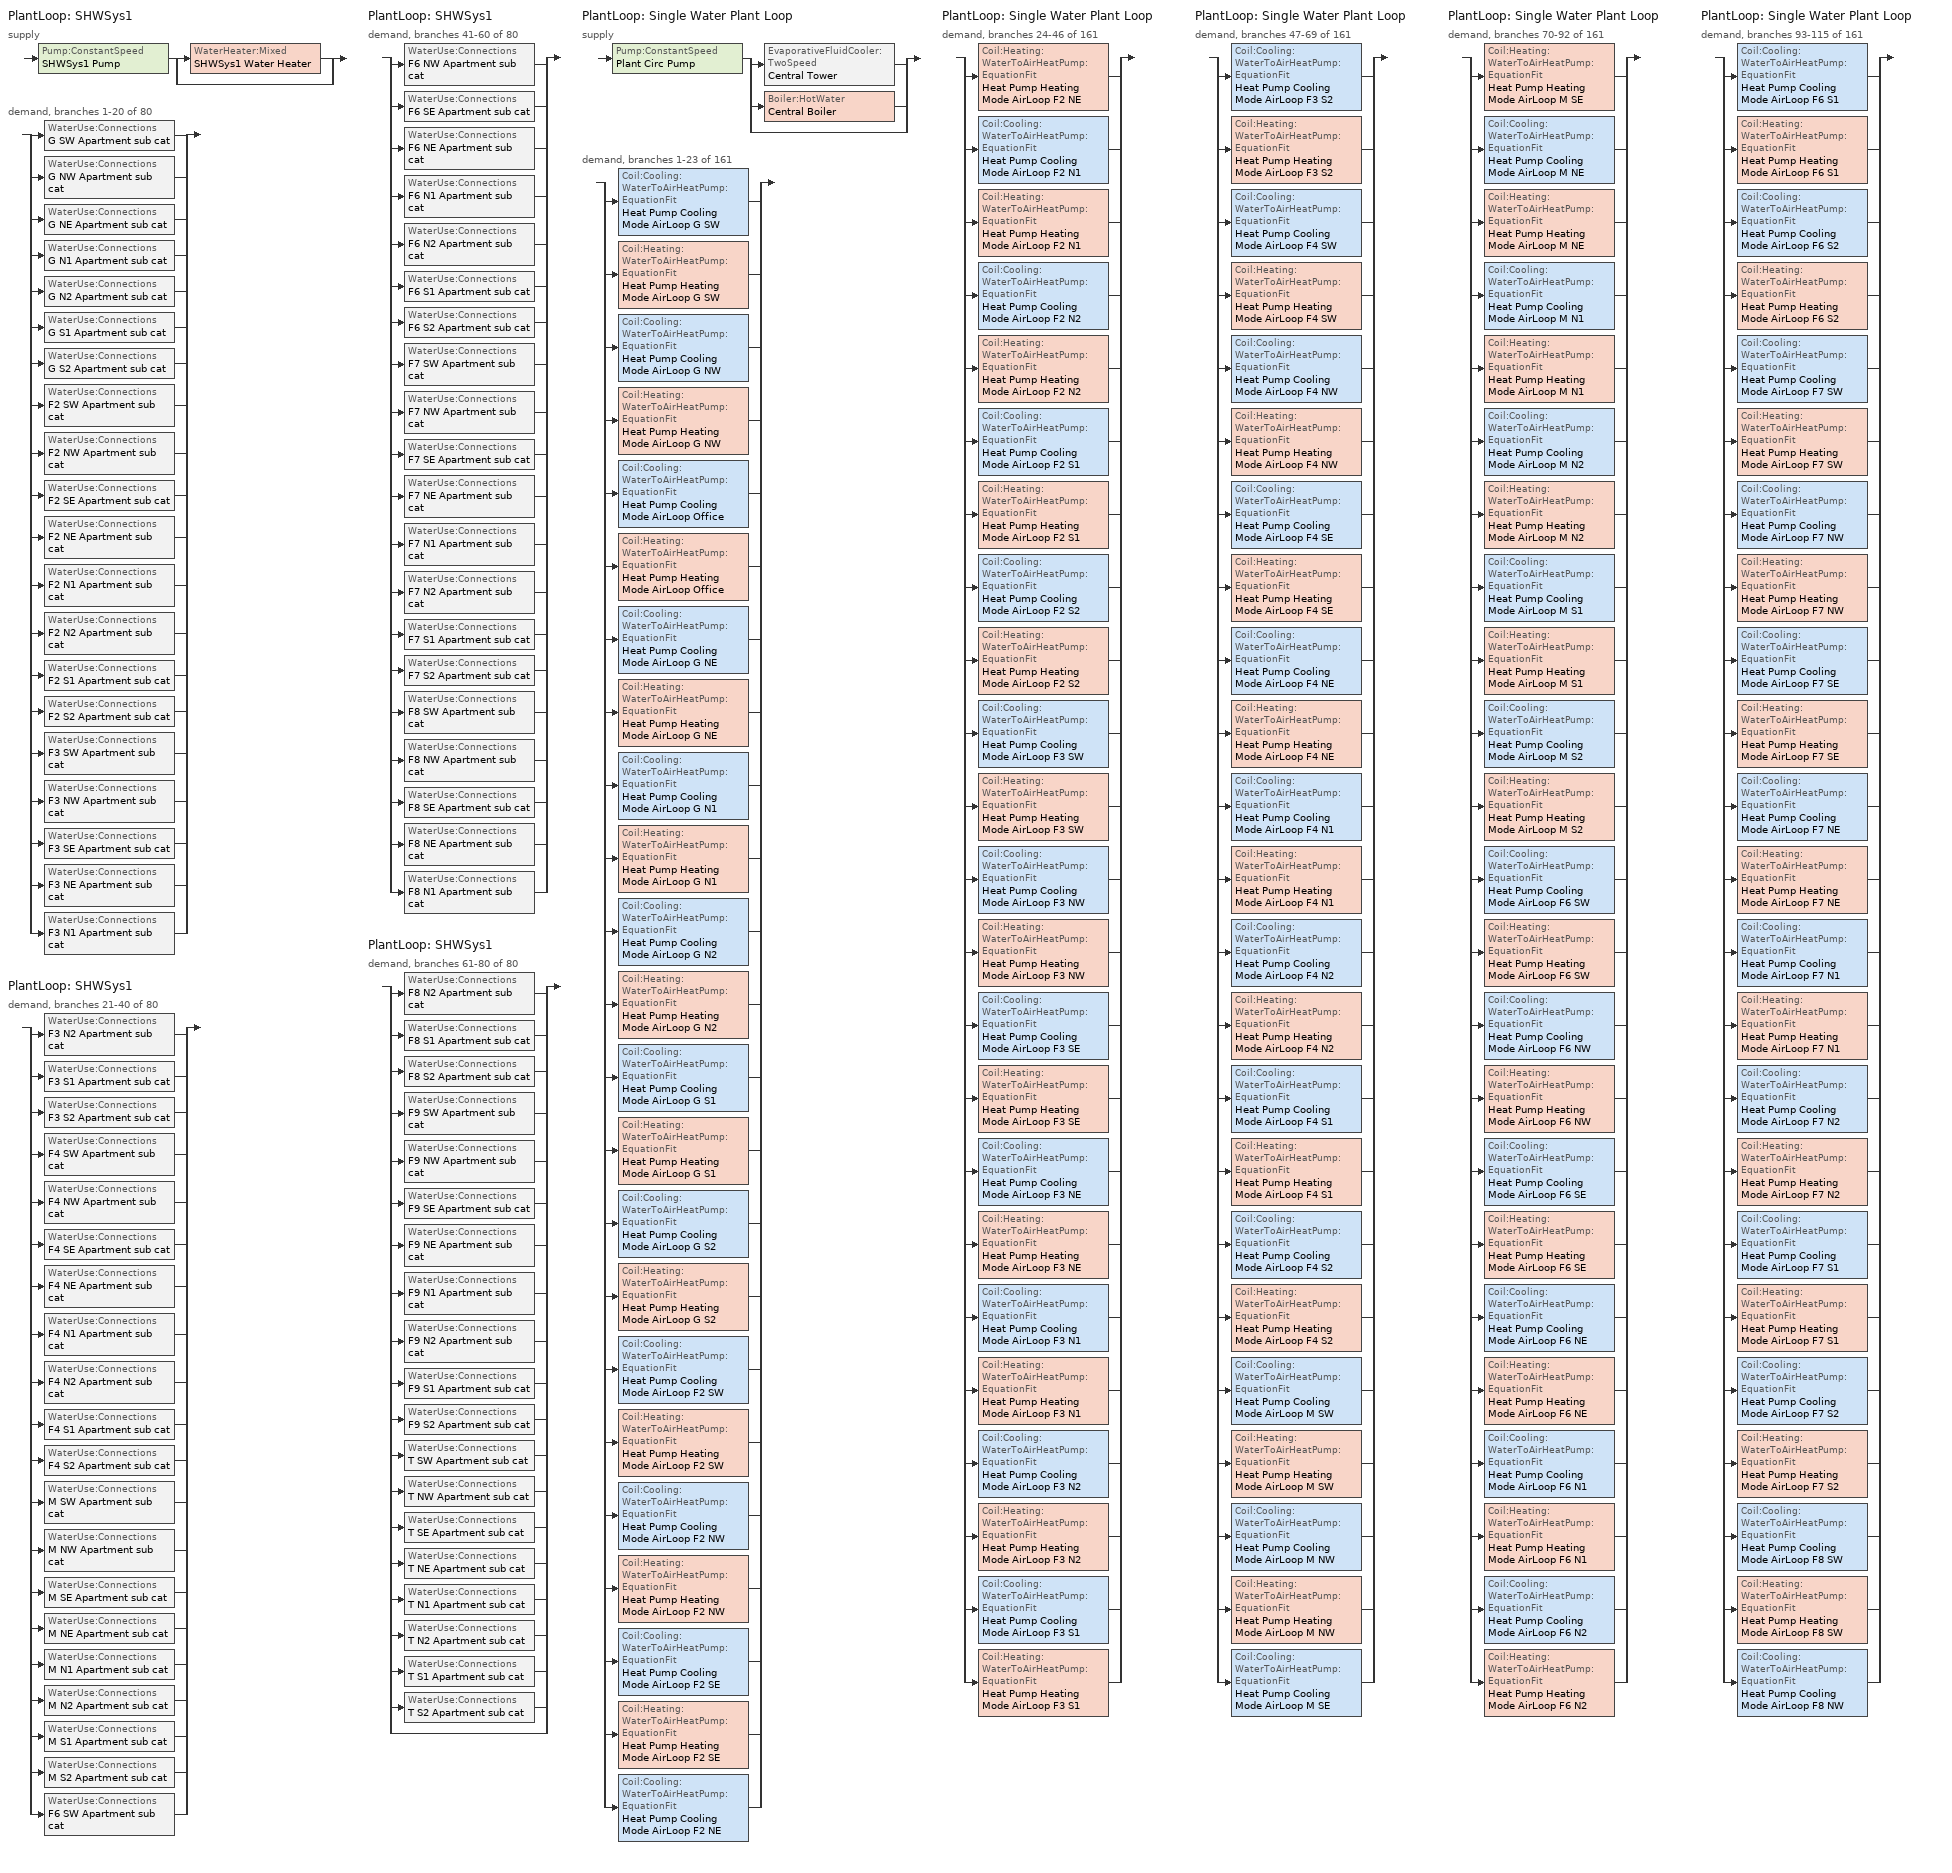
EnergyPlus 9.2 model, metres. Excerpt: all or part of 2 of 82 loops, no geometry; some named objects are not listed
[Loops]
PlantLoop 'SHWSys1'
 supply: Pump:ConstantSpeed 'SHWSys1 Pump' > split
  | WaterHeater:Mixed 'SHWSys1 Water Heater'
  | bypass
 demand, branches 1-20 of 80: split
  | WaterUse:Connections 'G SW Apartment sub cat'
  | WaterUse:Connections 'G NW Apartment sub cat'
  | WaterUse:Connections 'G NE Apartment sub cat'
  | WaterUse:Connections 'G N1 Apartment sub cat'
  | WaterUse:Connections 'G N2 Apartment sub cat'
  | WaterUse:Connections 'G S1 Apartment sub cat'
  | WaterUse:Connections 'G S2 Apartment sub cat'
  | WaterUse:Connections 'F2 SW Apartment sub cat'
  | WaterUse:Connections 'F2 NW Apartment sub cat'
  | WaterUse:Connections 'F2 SE Apartment sub cat'
  | WaterUse:Connections 'F2 NE Apartment sub cat'
  | WaterUse:Connections 'F2 N1 Apartment sub cat'
  | WaterUse:Connections 'F2 N2 Apartment sub cat'
  | WaterUse:Connections 'F2 S1 Apartment sub cat'
  | WaterUse:Connections 'F2 S2 Apartment sub cat'
  | WaterUse:Connections 'F3 SW Apartment sub cat'
  | WaterUse:Connections 'F3 NW Apartment sub cat'
  | WaterUse:Connections 'F3 SE Apartment sub cat'
  | WaterUse:Connections 'F3 NE Apartment sub cat'
  | WaterUse:Connections 'F3 N1 Apartment sub cat'
PlantLoop 'SHWSys1'
 demand, branches 21-40 of 80: split
  | WaterUse:Connections 'F3 N2 Apartment sub cat'
  | WaterUse:Connections 'F3 S1 Apartment sub cat'
  | WaterUse:Connections 'F3 S2 Apartment sub cat'
  | WaterUse:Connections 'F4 SW Apartment sub cat'
  | WaterUse:Connections 'F4 NW Apartment sub cat'
  | WaterUse:Connections 'F4 SE Apartment sub cat'
  | WaterUse:Connections 'F4 NE Apartment sub cat'
  | WaterUse:Connections 'F4 N1 Apartment sub cat'
  | WaterUse:Connections 'F4 N2 Apartment sub cat'
  | WaterUse:Connections 'F4 S1 Apartment sub cat'
  | WaterUse:Connections 'F4 S2 Apartment sub cat'
  | WaterUse:Connections 'M SW Apartment sub cat'
  | WaterUse:Connections 'M NW Apartment sub cat'
  | WaterUse:Connections 'M SE Apartment sub cat'
  | WaterUse:Connections 'M NE Apartment sub cat'
  | WaterUse:Connections 'M N1 Apartment sub cat'
  | WaterUse:Connections 'M N2 Apartment sub cat'
  | WaterUse:Connections 'M S1 Apartment sub cat'
  | WaterUse:Connections 'M S2 Apartment sub cat'
  | WaterUse:Connections 'F6 SW Apartment sub cat'
PlantLoop 'SHWSys1'
 demand, branches 41-60 of 80: split
  | WaterUse:Connections 'F6 NW Apartment sub cat'
  | WaterUse:Connections 'F6 SE Apartment sub cat'
  | WaterUse:Connections 'F6 NE Apartment sub cat'
  | WaterUse:Connections 'F6 N1 Apartment sub cat'
  | WaterUse:Connections 'F6 N2 Apartment sub cat'
  | WaterUse:Connections 'F6 S1 Apartment sub cat'
  | WaterUse:Connections 'F6 S2 Apartment sub cat'
  | WaterUse:Connections 'F7 SW Apartment sub cat'
  | WaterUse:Connections 'F7 NW Apartment sub cat'
  | WaterUse:Connections 'F7 SE Apartment sub cat'
  | WaterUse:Connections 'F7 NE Apartment sub cat'
  | WaterUse:Connections 'F7 N1 Apartment sub cat'
  | WaterUse:Connections 'F7 N2 Apartment sub cat'
  | WaterUse:Connections 'F7 S1 Apartment sub cat'
  | WaterUse:Connections 'F7 S2 Apartment sub cat'
  | WaterUse:Connections 'F8 SW Apartment sub cat'
  | WaterUse:Connections 'F8 NW Apartment sub cat'
  | WaterUse:Connections 'F8 SE Apartment sub cat'
  | WaterUse:Connections 'F8 NE Apartment sub cat'
  | WaterUse:Connections 'F8 N1 Apartment sub cat'
PlantLoop 'SHWSys1'
 demand, branches 61-80 of 80: split
  | WaterUse:Connections 'F8 N2 Apartment sub cat'
  | WaterUse:Connections 'F8 S1 Apartment sub cat'
  | WaterUse:Connections 'F8 S2 Apartment sub cat'
  | WaterUse:Connections 'F9 SW Apartment sub cat'
  | WaterUse:Connections 'F9 NW Apartment sub cat'
  | WaterUse:Connections 'F9 SE Apartment sub cat'
  | WaterUse:Connections 'F9 NE Apartment sub cat'
  | WaterUse:Connections 'F9 N1 Apartment sub cat'
  | WaterUse:Connections 'F9 N2 Apartment sub cat'
  | WaterUse:Connections 'F9 S1 Apartment sub cat'
  | WaterUse:Connections 'F9 S2 Apartment sub cat'
  | WaterUse:Connections 'T SW Apartment sub cat'
  | WaterUse:Connections 'T NW Apartment sub cat'
  | WaterUse:Connections 'T SE Apartment sub cat'
  | WaterUse:Connections 'T NE Apartment sub cat'
  | WaterUse:Connections 'T N1 Apartment sub cat'
  | WaterUse:Connections 'T N2 Apartment sub cat'
  | WaterUse:Connections 'T S1 Apartment sub cat'
  | WaterUse:Connections 'T S2 Apartment sub cat'
  | bypass
PlantLoop 'Single Water Plant Loop'
 supply: Pump:ConstantSpeed 'Plant Circ Pump' > split
  | EvaporativeFluidCooler:TwoSpeed 'Central Tower'
  | Boiler:HotWater 'Central Boiler'
  | bypass
 demand, branches 1-23 of 161: split
  | Coil:Cooling:WaterToAirHeatPump:EquationFit 'Heat Pump Cooling Mode AirLoop G SW'
  | Coil:Heating:WaterToAirHeatPump:EquationFit 'Heat Pump Heating Mode AirLoop G SW'
  | Coil:Cooling:WaterToAirHeatPump:EquationFit 'Heat Pump Cooling Mode AirLoop G NW'
  | Coil:Heating:WaterToAirHeatPump:EquationFit 'Heat Pump Heating Mode AirLoop G NW'
  | Coil:Cooling:WaterToAirHeatPump:EquationFit 'Heat Pump Cooling Mode AirLoop Office'
  | Coil:Heating:WaterToAirHeatPump:EquationFit 'Heat Pump Heating Mode AirLoop Office'
  | Coil:Cooling:WaterToAirHeatPump:EquationFit 'Heat Pump Cooling Mode AirLoop G NE'
  | Coil:Heating:WaterToAirHeatPump:EquationFit 'Heat Pump Heating Mode AirLoop G NE'
  | Coil:Cooling:WaterToAirHeatPump:EquationFit 'Heat Pump Cooling Mode AirLoop G N1'
  | Coil:Heating:WaterToAirHeatPump:EquationFit 'Heat Pump Heating Mode AirLoop G N1'
  | Coil:Cooling:WaterToAirHeatPump:EquationFit 'Heat Pump Cooling Mode AirLoop G N2'
  | Coil:Heating:WaterToAirHeatPump:EquationFit 'Heat Pump Heating Mode AirLoop G N2'
  | Coil:Cooling:WaterToAirHeatPump:EquationFit 'Heat Pump Cooling Mode AirLoop G S1'
  | Coil:Heating:WaterToAirHeatPump:EquationFit 'Heat Pump Heating Mode AirLoop G S1'
  | Coil:Cooling:WaterToAirHeatPump:EquationFit 'Heat Pump Cooling Mode AirLoop G S2'
  | Coil:Heating:WaterToAirHeatPump:EquationFit 'Heat Pump Heating Mode AirLoop G S2'
  | Coil:Cooling:WaterToAirHeatPump:EquationFit 'Heat Pump Cooling Mode AirLoop F2 SW'
  | Coil:Heating:WaterToAirHeatPump:EquationFit 'Heat Pump Heating Mode AirLoop F2 SW'
  | Coil:Cooling:WaterToAirHeatPump:EquationFit 'Heat Pump Cooling Mode AirLoop F2 NW'
  | Coil:Heating:WaterToAirHeatPump:EquationFit 'Heat Pump Heating Mode AirLoop F2 NW'
  | Coil:Cooling:WaterToAirHeatPump:EquationFit 'Heat Pump Cooling Mode AirLoop F2 SE'
  | Coil:Heating:WaterToAirHeatPump:EquationFit 'Heat Pump Heating Mode AirLoop F2 SE'
  | Coil:Cooling:WaterToAirHeatPump:EquationFit 'Heat Pump Cooling Mode AirLoop F2 NE'
PlantLoop 'Single Water Plant Loop'
 demand, branches 24-46 of 161: split
  | Coil:Heating:WaterToAirHeatPump:EquationFit 'Heat Pump Heating Mode AirLoop F2 NE'
  | Coil:Cooling:WaterToAirHeatPump:EquationFit 'Heat Pump Cooling Mode AirLoop F2 N1'
  | Coil:Heating:WaterToAirHeatPump:EquationFit 'Heat Pump Heating Mode AirLoop F2 N1'
  | Coil:Cooling:WaterToAirHeatPump:EquationFit 'Heat Pump Cooling Mode AirLoop F2 N2'
  | Coil:Heating:WaterToAirHeatPump:EquationFit 'Heat Pump Heating Mode AirLoop F2 N2'
  | Coil:Cooling:WaterToAirHeatPump:EquationFit 'Heat Pump Cooling Mode AirLoop F2 S1'
  | Coil:Heating:WaterToAirHeatPump:EquationFit 'Heat Pump Heating Mode AirLoop F2 S1'
  | Coil:Cooling:WaterToAirHeatPump:EquationFit 'Heat Pump Cooling Mode AirLoop F2 S2'
  | Coil:Heating:WaterToAirHeatPump:EquationFit 'Heat Pump Heating Mode AirLoop F2 S2'
  | Coil:Cooling:WaterToAirHeatPump:EquationFit 'Heat Pump Cooling Mode AirLoop F3 SW'
  | Coil:Heating:WaterToAirHeatPump:EquationFit 'Heat Pump Heating Mode AirLoop F3 SW'
  | Coil:Cooling:WaterToAirHeatPump:EquationFit 'Heat Pump Cooling Mode AirLoop F3 NW'
  | Coil:Heating:WaterToAirHeatPump:EquationFit 'Heat Pump Heating Mode AirLoop F3 NW'
  | Coil:Cooling:WaterToAirHeatPump:EquationFit 'Heat Pump Cooling Mode AirLoop F3 SE'
  | Coil:Heating:WaterToAirHeatPump:EquationFit 'Heat Pump Heating Mode AirLoop F3 SE'
  | Coil:Cooling:WaterToAirHeatPump:EquationFit 'Heat Pump Cooling Mode AirLoop F3 NE'
  | Coil:Heating:WaterToAirHeatPump:EquationFit 'Heat Pump Heating Mode AirLoop F3 NE'
  | Coil:Cooling:WaterToAirHeatPump:EquationFit 'Heat Pump Cooling Mode AirLoop F3 N1'
  | Coil:Heating:WaterToAirHeatPump:EquationFit 'Heat Pump Heating Mode AirLoop F3 N1'
  | Coil:Cooling:WaterToAirHeatPump:EquationFit 'Heat Pump Cooling Mode AirLoop F3 N2'
  | Coil:Heating:WaterToAirHeatPump:EquationFit 'Heat Pump Heating Mode AirLoop F3 N2'
  | Coil:Cooling:WaterToAirHeatPump:EquationFit 'Heat Pump Cooling Mode AirLoop F3 S1'
  | Coil:Heating:WaterToAirHeatPump:EquationFit 'Heat Pump Heating Mode AirLoop F3 S1'
PlantLoop 'Single Water Plant Loop'
 demand, branches 47-69 of 161: split
  | Coil:Cooling:WaterToAirHeatPump:EquationFit 'Heat Pump Cooling Mode AirLoop F3 S2'
  | Coil:Heating:WaterToAirHeatPump:EquationFit 'Heat Pump Heating Mode AirLoop F3 S2'
  | Coil:Cooling:WaterToAirHeatPump:EquationFit 'Heat Pump Cooling Mode AirLoop F4 SW'
  | Coil:Heating:WaterToAirHeatPump:EquationFit 'Heat Pump Heating Mode AirLoop F4 SW'
  | Coil:Cooling:WaterToAirHeatPump:EquationFit 'Heat Pump Cooling Mode AirLoop F4 NW'
  | Coil:Heating:WaterToAirHeatPump:EquationFit 'Heat Pump Heating Mode AirLoop F4 NW'
  | Coil:Cooling:WaterToAirHeatPump:EquationFit 'Heat Pump Cooling Mode AirLoop F4 SE'
  | Coil:Heating:WaterToAirHeatPump:EquationFit 'Heat Pump Heating Mode AirLoop F4 SE'
  | Coil:Cooling:WaterToAirHeatPump:EquationFit 'Heat Pump Cooling Mode AirLoop F4 NE'
  | Coil:Heating:WaterToAirHeatPump:EquationFit 'Heat Pump Heating Mode AirLoop F4 NE'
  | Coil:Cooling:WaterToAirHeatPump:EquationFit 'Heat Pump Cooling Mode AirLoop F4 N1'
  | Coil:Heating:WaterToAirHeatPump:EquationFit 'Heat Pump Heating Mode AirLoop F4 N1'
  | Coil:Cooling:WaterToAirHeatPump:EquationFit 'Heat Pump Cooling Mode AirLoop F4 N2'
  | Coil:Heating:WaterToAirHeatPump:EquationFit 'Heat Pump Heating Mode AirLoop F4 N2'
  | Coil:Cooling:WaterToAirHeatPump:EquationFit 'Heat Pump Cooling Mode AirLoop F4 S1'
  | Coil:Heating:WaterToAirHeatPump:EquationFit 'Heat Pump Heating Mode AirLoop F4 S1'
  | Coil:Cooling:WaterToAirHeatPump:EquationFit 'Heat Pump Cooling Mode AirLoop F4 S2'
  | Coil:Heating:WaterToAirHeatPump:EquationFit 'Heat Pump Heating Mode AirLoop F4 S2'
  | Coil:Cooling:WaterToAirHeatPump:EquationFit 'Heat Pump Cooling Mode AirLoop M SW'
  | Coil:Heating:WaterToAirHeatPump:EquationFit 'Heat Pump Heating Mode AirLoop M SW'
  | Coil:Cooling:WaterToAirHeatPump:EquationFit 'Heat Pump Cooling Mode AirLoop M NW'
  | Coil:Heating:WaterToAirHeatPump:EquationFit 'Heat Pump Heating Mode AirLoop M NW'
  | Coil:Cooling:WaterToAirHeatPump:EquationFit 'Heat Pump Cooling Mode AirLoop M SE'
PlantLoop 'Single Water Plant Loop'
 demand, branches 70-92 of 161: split
  | Coil:Heating:WaterToAirHeatPump:EquationFit 'Heat Pump Heating Mode AirLoop M SE'
  | Coil:Cooling:WaterToAirHeatPump:EquationFit 'Heat Pump Cooling Mode AirLoop M NE'
  | Coil:Heating:WaterToAirHeatPump:EquationFit 'Heat Pump Heating Mode AirLoop M NE'
  | Coil:Cooling:WaterToAirHeatPump:EquationFit 'Heat Pump Cooling Mode AirLoop M N1'
  | Coil:Heating:WaterToAirHeatPump:EquationFit 'Heat Pump Heating Mode AirLoop M N1'
  | Coil:Cooling:WaterToAirHeatPump:EquationFit 'Heat Pump Cooling Mode AirLoop M N2'
  | Coil:Heating:WaterToAirHeatPump:EquationFit 'Heat Pump Heating Mode AirLoop M N2'
  | Coil:Cooling:WaterToAirHeatPump:EquationFit 'Heat Pump Cooling Mode AirLoop M S1'
  | Coil:Heating:WaterToAirHeatPump:EquationFit 'Heat Pump Heating Mode AirLoop M S1'
  | Coil:Cooling:WaterToAirHeatPump:EquationFit 'Heat Pump Cooling Mode AirLoop M S2'
  | Coil:Heating:WaterToAirHeatPump:EquationFit 'Heat Pump Heating Mode AirLoop M S2'
  | Coil:Cooling:WaterToAirHeatPump:EquationFit 'Heat Pump Cooling Mode AirLoop F6 SW'
  | Coil:Heating:WaterToAirHeatPump:EquationFit 'Heat Pump Heating Mode AirLoop F6 SW'
  | Coil:Cooling:WaterToAirHeatPump:EquationFit 'Heat Pump Cooling Mode AirLoop F6 NW'
  | Coil:Heating:WaterToAirHeatPump:EquationFit 'Heat Pump Heating Mode AirLoop F6 NW'
  | Coil:Cooling:WaterToAirHeatPump:EquationFit 'Heat Pump Cooling Mode AirLoop F6 SE'
  | Coil:Heating:WaterToAirHeatPump:EquationFit 'Heat Pump Heating Mode AirLoop F6 SE'
  | Coil:Cooling:WaterToAirHeatPump:EquationFit 'Heat Pump Cooling Mode AirLoop F6 NE'
  | Coil:Heating:WaterToAirHeatPump:EquationFit 'Heat Pump Heating Mode AirLoop F6 NE'
  | Coil:Cooling:WaterToAirHeatPump:EquationFit 'Heat Pump Cooling Mode AirLoop F6 N1'
  | Coil:Heating:WaterToAirHeatPump:EquationFit 'Heat Pump Heating Mode AirLoop F6 N1'
  | Coil:Cooling:WaterToAirHeatPump:EquationFit 'Heat Pump Cooling Mode AirLoop F6 N2'
  | Coil:Heating:WaterToAirHeatPump:EquationFit 'Heat Pump Heating Mode AirLoop F6 N2'
PlantLoop 'Single Water Plant Loop'
 demand, branches 93-115 of 161: split
  | Coil:Cooling:WaterToAirHeatPump:EquationFit 'Heat Pump Cooling Mode AirLoop F6 S1'
  | Coil:Heating:WaterToAirHeatPump:EquationFit 'Heat Pump Heating Mode AirLoop F6 S1'
  | Coil:Cooling:WaterToAirHeatPump:EquationFit 'Heat Pump Cooling Mode AirLoop F6 S2'
  | Coil:Heating:WaterToAirHeatPump:EquationFit 'Heat Pump Heating Mode AirLoop F6 S2'
  | Coil:Cooling:WaterToAirHeatPump:EquationFit 'Heat Pump Cooling Mode AirLoop F7 SW'
  | Coil:Heating:WaterToAirHeatPump:EquationFit 'Heat Pump Heating Mode AirLoop F7 SW'
  | Coil:Cooling:WaterToAirHeatPump:EquationFit 'Heat Pump Cooling Mode AirLoop F7 NW'
  | Coil:Heating:WaterToAirHeatPump:EquationFit 'Heat Pump Heating Mode AirLoop F7 NW'
  | Coil:Cooling:WaterToAirHeatPump:EquationFit 'Heat Pump Cooling Mode AirLoop F7 SE'
  | Coil:Heating:WaterToAirHeatPump:EquationFit 'Heat Pump Heating Mode AirLoop F7 SE'
  | Coil:Cooling:WaterToAirHeatPump:EquationFit 'Heat Pump Cooling Mode AirLoop F7 NE'
  | Coil:Heating:WaterToAirHeatPump:EquationFit 'Heat Pump Heating Mode AirLoop F7 NE'
  | Coil:Cooling:WaterToAirHeatPump:EquationFit 'Heat Pump Cooling Mode AirLoop F7 N1'
  | Coil:Heating:WaterToAirHeatPump:EquationFit 'Heat Pump Heating Mode AirLoop F7 N1'
  | Coil:Cooling:WaterToAirHeatPump:EquationFit 'Heat Pump Cooling Mode AirLoop F7 N2'
  | Coil:Heating:WaterToAirHeatPump:EquationFit 'Heat Pump Heating Mode AirLoop F7 N2'
  | Coil:Cooling:WaterToAirHeatPump:EquationFit 'Heat Pump Cooling Mode AirLoop F7 S1'
  | Coil:Heating:WaterToAirHeatPump:EquationFit 'Heat Pump Heating Mode AirLoop F7 S1'
  | Coil:Cooling:WaterToAirHeatPump:EquationFit 'Heat Pump Cooling Mode AirLoop F7 S2'
  | Coil:Heating:WaterToAirHeatPump:EquationFit 'Heat Pump Heating Mode AirLoop F7 S2'
  | Coil:Cooling:WaterToAirHeatPump:EquationFit 'Heat Pump Cooling Mode AirLoop F8 SW'
  | Coil:Heating:WaterToAirHeatPump:EquationFit 'Heat Pump Heating Mode AirLoop F8 SW'
  | Coil:Cooling:WaterToAirHeatPump:EquationFit 'Heat Pump Cooling Mode AirLoop F8 NW'
[Sizing:Plant] Loop Type=Heating
Name | Design Loop Exit Temperature {C} | Loop Design Temperature Difference {deltaC}
SHWSys1 | 60 | 5
Single Water Plant Loop | 30 | 11
[Coil:Cooling:WaterToAirHeatPump:EquationFit] Rated Air Flow Rate {m3/s}=autosize; Rated Water Flow Rate {m3/s}=autosize; Gross Rated Total Cooling Capacity {W}=autosize; Gross Rated Sensible Cooling Capacity {W}=autosize; Gross Rated Cooling COP=4.19837; Total Cooling Capacity Coefficient 1=-4.30267; Total Cooling Capacity Coefficient 2=7.18537; Total Cooling Capacity Coefficient 3=-2.23947; Total Cooling Capacity Coefficient 4=0.139996; Total Cooling Capacity Coefficient 5=0.10266; Sensible Cooling Capacity Coefficient 1=6.00194; Sensible Cooling Capacity Coefficient 2=22.6301; Sensible Cooling Capacity Coefficient 3=-26.7961; Sensible Cooling Capacity Coefficient 4=-1.72375; Sensible Cooling Capacity Coefficient 5=0.490645; Sensible Cooling Capacity Coefficient 6=0.0693119; Cooling Power Consumption Coefficient 1=-5.67776; Cooling Power Consumption Coefficient 2=0.438988; Cooling Power Consumption Coefficient 3=5.84528; Cooling Power Consumption Coefficient 4=0.141606; Cooling Power Consumption Coefficient 5=-0.168728; Nominal Time for Condensate Removal to Begin {s}=0; Ratio of Initial Moisture Evaporation Rate and Steady State Latent Capacity=0
Heat Pump Cooling Mode AirLoop G SW; Heat Pump Cooling Mode AirLoop G NW; Heat Pump Cooling Mode AirLoop Office; Heat Pump Cooling Mode AirLoop G NE; Heat Pump Cooling Mode AirLoop G N1; Heat Pump Cooling Mode AirLoop G N2; Heat Pump Cooling Mode AirLoop G S1; Heat Pump Cooling Mode AirLoop G S2; Heat Pump Cooling Mode AirLoop F2 SW; Heat Pump Cooling Mode AirLoop F2 NW; Heat Pump Cooling Mode AirLoop F2 SE; Heat Pump Cooling Mode AirLoop F2 NE; Heat Pump Cooling Mode AirLoop F2 N1; Heat Pump Cooling Mode AirLoop F2 N2; Heat Pump Cooling Mode AirLoop F2 S1; Heat Pump Cooling Mode AirLoop F2 S2; Heat Pump Cooling Mode AirLoop F3 SW; Heat Pump Cooling Mode AirLoop F3 NW; Heat Pump Cooling Mode AirLoop F3 SE; Heat Pump Cooling Mode AirLoop F3 NE; Heat Pump Cooling Mode AirLoop F3 N1; Heat Pump Cooling Mode AirLoop F3 N2; Heat Pump Cooling Mode AirLoop F3 S1; Heat Pump Cooling Mode AirLoop F3 S2; Heat Pump Cooling Mode AirLoop F4 SW; Heat Pump Cooling Mode AirLoop F4 NW; Heat Pump Cooling Mode AirLoop F4 SE; Heat Pump Cooling Mode AirLoop F4 NE; Heat Pump Cooling Mode AirLoop F4 N1; Heat Pump Cooling Mode AirLoop F4 N2; Heat Pump Cooling Mode AirLoop F4 S1; Heat Pump Cooling Mode AirLoop F4 S2; Heat Pump Cooling Mode AirLoop M SW; Heat Pump Cooling Mode AirLoop M NW; Heat Pump Cooling Mode AirLoop M SE; Heat Pump Cooling Mode AirLoop M NE; Heat Pump Cooling Mode AirLoop M N1; Heat Pump Cooling Mode AirLoop M N2; Heat Pump Cooling Mode AirLoop M S1; Heat Pump Cooling Mode AirLoop M S2; Heat Pump Cooling Mode AirLoop F6 SW; Heat Pump Cooling Mode AirLoop F6 NW; Heat Pump Cooling Mode AirLoop F6 SE; Heat Pump Cooling Mode AirLoop F6 NE; Heat Pump Cooling Mode AirLoop F6 N1; Heat Pump Cooling Mode AirLoop F6 N2; Heat Pump Cooling Mode AirLoop F6 S1; Heat Pump Cooling Mode AirLoop F6 S2; Heat Pump Cooling Mode AirLoop F7 SW; Heat Pump Cooling Mode AirLoop F7 NW; Heat Pump Cooling Mode AirLoop F7 SE; Heat Pump Cooling Mode AirLoop F7 NE; Heat Pump Cooling Mode AirLoop F7 N1; Heat Pump Cooling Mode AirLoop F7 N2; Heat Pump Cooling Mode AirLoop F7 S1; Heat Pump Cooling Mode AirLoop F7 S2; Heat Pump Cooling Mode AirLoop F8 SW; Heat Pump Cooling Mode AirLoop F8 NW
[Coil:Heating:WaterToAirHeatPump:EquationFit] Rated Air Flow Rate {m3/s}=autosize; Rated Water Flow Rate {m3/s}=autosize; Gross Rated Heating Capacity {W}=autosize; Gross Rated Heating COP=4.3; Heating Capacity Coefficient 1=0.237847; Heating Capacity Coefficient 2=-3.35824; Heating Capacity Coefficient 3=3.8064; Heating Capacity Coefficient 4=0.1792; Heating Capacity Coefficient 5=0.128607; Heating Power Consumption Coefficient 1=-3.79176; Heating Power Consumption Coefficient 2=3.38799; Heating Power Consumption Coefficient 3=1.50226; Heating Power Consumption Coefficient 4=-0.177654; Heating Power Consumption Coefficient 5=-0.10308
Heat Pump HEATING Mode AirLoop G SW; Heat Pump HEATING Mode AirLoop G NW; Heat Pump HEATING Mode AirLoop Office; Heat Pump HEATING Mode AirLoop G NE; Heat Pump HEATING Mode AirLoop G N1; Heat Pump HEATING Mode AirLoop G N2; Heat Pump HEATING Mode AirLoop G S1; Heat Pump HEATING Mode AirLoop G S2; Heat Pump HEATING Mode AirLoop F2 SW; Heat Pump HEATING Mode AirLoop F2 NW; Heat Pump HEATING Mode AirLoop F2 SE; Heat Pump HEATING Mode AirLoop F2 NE; Heat Pump HEATING Mode AirLoop F2 N1; Heat Pump HEATING Mode AirLoop F2 N2; Heat Pump HEATING Mode AirLoop F2 S1; Heat Pump HEATING Mode AirLoop F2 S2; Heat Pump HEATING Mode AirLoop F3 SW; Heat Pump HEATING Mode AirLoop F3 NW; Heat Pump HEATING Mode AirLoop F3 SE; Heat Pump HEATING Mode AirLoop F3 NE; Heat Pump HEATING Mode AirLoop F3 N1; Heat Pump HEATING Mode AirLoop F3 N2; Heat Pump HEATING Mode AirLoop F3 S1; Heat Pump HEATING Mode AirLoop F3 S2; Heat Pump HEATING Mode AirLoop F4 SW; Heat Pump HEATING Mode AirLoop F4 NW; Heat Pump HEATING Mode AirLoop F4 SE; Heat Pump HEATING Mode AirLoop F4 NE; Heat Pump HEATING Mode AirLoop F4 N1; Heat Pump HEATING Mode AirLoop F4 N2; Heat Pump HEATING Mode AirLoop F4 S1; Heat Pump HEATING Mode AirLoop F4 S2; Heat Pump HEATING Mode AirLoop M SW; Heat Pump HEATING Mode AirLoop M NW; Heat Pump HEATING Mode AirLoop M SE; Heat Pump HEATING Mode AirLoop M NE; Heat Pump HEATING Mode AirLoop M N1; Heat Pump HEATING Mode AirLoop M N2; Heat Pump HEATING Mode AirLoop M S1; Heat Pump HEATING Mode AirLoop M S2; Heat Pump HEATING Mode AirLoop F6 SW; Heat Pump HEATING Mode AirLoop F6 NW; Heat Pump HEATING Mode AirLoop F6 SE; Heat Pump HEATING Mode AirLoop F6 NE; Heat Pump HEATING Mode AirLoop F6 N1; Heat Pump HEATING Mode AirLoop F6 N2; Heat Pump HEATING Mode AirLoop F6 S1; Heat Pump HEATING Mode AirLoop F6 S2; Heat Pump HEATING Mode AirLoop F7 SW; Heat Pump HEATING Mode AirLoop F7 NW; Heat Pump HEATING Mode AirLoop F7 SE; Heat Pump HEATING Mode AirLoop F7 NE; Heat Pump HEATING Mode AirLoop F7 N1; Heat Pump HEATING Mode AirLoop F7 N2; Heat Pump HEATING Mode AirLoop F7 S1; Heat Pump HEATING Mode AirLoop F7 S2; Heat Pump HEATING Mode AirLoop F8 SW
[Pump:ConstantSpeed] Design Flow Rate {m3/s}=autosize; Fraction of Motor Inefficiencies to Fluid Stream=0; Pump Control Type=Intermittent
Name | Design Pump Head {Pa} | Design Power Consumption {W} | Motor Efficiency
SHWSys1 Pump | 29891 | AUTOSIZE | 0.3
Plant Circ Pump | 179045 | autosize | 0.9
[Boiler:HotWater]
Central Boiler: Fuel Type=NaturalGas; Nominal Capacity {W}=212487; Nominal Thermal Efficiency=0.8; Efficiency Curve Temperature Evaluation Variable=LeavingBoiler; Normalized Boiler Efficiency Curve=Central Boiler Efficiency Curve; Design Water Flow Rate {m3/s}=autosize; Minimum Part Load Ratio=0; Maximum Part Load Ratio=1.2; Optimum Part Load Ratio=1; Water Outlet Upper Temperature Limit {C}=95; Boiler Flow Mode=ConstantFlow
[EvaporativeFluidCooler:TwoSpeed]
Central Tower: High Fan Speed Air Flow Rate {m3/s}=autosize; High Fan Speed Fan Power {W}=autosize; Low Fan Speed Air Flow Rate {m3/s}=autocalculate; Low Fan Speed Fan Power {W}=autocalculate; Design Spray Water Flow Rate {m3/s}=0.002208; Performance Input Method=UFactorTimesAreaAndDesignWaterFlowRate; High Fan Speed U-factor Times Area Value {W/K}=autosize; Low Fan Speed U-factor Times Area Value {W/K}=autocalculate; Design Water Flow Rate {m3/s}=autosize; High Speed Sizing Factor=1; Evaporation Loss Mode=SaturatedExit; Drift Loss Percent {percent}=0.008; Blowdown Calculation Mode=ConcentrationRatio; Blowdown Concentration Ratio=3
[WaterHeater:Mixed]
SHWSys1 Water Heater: Tank Volume {m3}=2.271247; Setpoint Temperature Schedule=SHWSys1 Water Heater Setpoint Temperature Schedule; Deadband Temperature Difference {deltaC}=2; Maximum Temperature Limit {C}=82.2222; Heater Control Type=Cycle; Heater Maximum Capacity {W}=175843; Heater Fuel Type=NATURALGAS; Heater Thermal Efficiency=0.802765; Off Cycle Parasitic Fuel Consumption Rate {W}=8167.94; Off Cycle Parasitic Fuel Type=NATURALGAS; Off Cycle Parasitic Heat Fraction to Tank=0.8; On Cycle Parasitic Fuel Consumption Rate {W}=8167.94; On Cycle Parasitic Fuel Type=NATURALGAS; Ambient Temperature Indicator=SCHEDULE; Ambient Temperature Schedule=Ambient Temp Schedule; Off Cycle Loss Coefficient to Ambient Temperature {W/K}=15.601; On Cycle Loss Coefficient to Ambient Temperature {W/K}=15.601; Use Side Effectiveness=1; Source Side Effectiveness=1; Use Side Design Flow Rate {m3/s}=AUTOSIZE; Source Side Design Flow Rate {m3/s}=AUTOSIZE; Indirect Water Heating Recovery Time {hr}=1.5
[PlantLoop] Minimum Loop Temperature {C}=10; Minimum Loop Flow Rate {m3/s}=0
Name | Fluid Type | Plant Equipment Operation Scheme | Maximum Loop Temperature {C} | Maximum Loop Flow Rate {m3/s} | Plant Loop Volume {m3} | Load Distribution Scheme | Plant Loop Demand Calculation Scheme
SHWSys1 | WATER | SHWSys1 Loop Operation Scheme List | 60 | AUTOSIZE | AUTOSIZE | Optimal
Single Water Plant Loop | Water | Plant Loop Operation | 35 | autosize | autocalculate | SequentialLoad | DualSetpointDeadband
[PlantEquipmentList]
SHWSys1 Equipment List: SHWSys1 Water Heater
WSHPPlant Heating Equipment: Central Boiler
WSHPPlant Cooling Equipment: Central Tower
[PlantEquipmentOperation:CoolingLoad]
WSHPPlant Cool Operation Scheme: Load Range 1 Lower Limit {W}=0; Load Range 1 Upper Limit {W}=1000000000000000; Range 1 Equipment List=WSHPPlant Cooling Equipment
[PlantEquipmentOperation:HeatingLoad] Load Range 1 Lower Limit {W}=0; Load Range 1 Upper Limit {W}=1000000000000000
Name | Range 1 Equipment List
SHWSys1 Operation Scheme | SHWSys1 Equipment List
WSHPPlant Heat Operation Scheme | WSHPPlant Heating Equipment
[PlantEquipmentOperationSchemes]
Name | Control Scheme 1 | Control Scheme 1 Schedule | Control Scheme 2 | Control Scheme 2 Schedule
SHWSys1 Loop Operation Scheme List | SHWSys1 Operation Scheme | PlantOnSched
Plant Loop Operation | WSHPPlant Heat Operation Scheme | All On | WSHPPlant Cool Operation Scheme | All On
[EnergyManagementSystem:Sensor]
BoilerPLR: Output:Variable or Output:Meter Index Key=Central Boiler; Output:Variable or Output:Meter=Boiler Part Load Ratio
[SetpointManager:Scheduled]
SHWSys1 Loop Setpoint Manager: Control Variable=Temperature; Schedule=SHWSys1-Loop-Temp-Schedule; Setpoint Node or NodeList=SHWSys1 Supply Outlet Node
[SetpointManager:Scheduled:DualSetpoint] Control Variable=Temperature; High Setpoint Schedule=PLANT LOOP HIGH TEMP SCHEDULE; Low Setpoint Schedule=PLANT LOOP LOW TEMP SCHEDULE
Name | Setpoint Node or NodeList
Water Loop Setpoint Manager | Plant Supply Outlet Node
Water Loop Setpoint Manager new | CENTRAL TOWER OUTLET NODE
Water Loop Setpoint Manager new 2 | CENTRAL BOILER OUTLET NODE
[WaterUse:Equipment] Peak Flow Rate {m3/s}=3.65923e-06; Flow Rate Fraction Schedule=APT_DHW_SCH; Target Temperature Schedule=SHW Target Temp Sched; Hot Water Supply Temperature Schedule=SHW Supply Temp Sched; Sensible Fraction Schedule=SHW Sensible fract sched; Latent Fraction Schedule=SHW Latent fract sched
Name | Zone
G SW Apartment sub cat | G SW Apartment
G NW Apartment sub cat | G NW Apartment
G NE Apartment sub cat | G NE Apartment
G N1 Apartment sub cat | G N1 Apartment
G N2 Apartment sub cat | G N2 Apartment
G S1 Apartment sub cat | G S1 Apartment
G S2 Apartment sub cat | G S2 Apartment
F2 SW Apartment sub cat | F2 SW Apartment
F2 NW Apartment sub cat | F2 NW Apartment
F2 SE Apartment sub cat | F2 SE Apartment
F2 NE Apartment sub cat | F2 NE Apartment
F2 N1 Apartment sub cat | F2 N1 Apartment
F2 N2 Apartment sub cat | F2 N2 Apartment
F2 S1 Apartment sub cat | F2 S1 Apartment
F2 S2 Apartment sub cat | F2 S2 Apartment
F3 SW Apartment sub cat | F3 SW Apartment
F3 NW Apartment sub cat | F3 NW Apartment
F3 SE Apartment sub cat | F3 SE Apartment
F3 NE Apartment sub cat | F3 NE Apartment
F3 N1 Apartment sub cat | F3 N1 Apartment
F3 N2 Apartment sub cat | F3 N2 Apartment
F3 S1 Apartment sub cat | F3 S1 Apartment
F3 S2 Apartment sub cat | F3 S2 Apartment
F4 SW Apartment sub cat | F4 SW Apartment
F4 NW Apartment sub cat | F4 NW Apartment
F4 SE Apartment sub cat | F4 SE Apartment
F4 NE Apartment sub cat | F4 NE Apartment
F4 N1 Apartment sub cat | F4 N1 Apartment
F4 N2 Apartment sub cat | F4 N2 Apartment
F4 S1 Apartment sub cat | F4 S1 Apartment
F4 S2 Apartment sub cat | F4 S2 Apartment
M SW Apartment sub cat | M SW Apartment
M NW Apartment sub cat | M NW Apartment
M SE Apartment sub cat | M SE Apartment
M NE Apartment sub cat | M NE Apartment
M N1 Apartment sub cat | M N1 Apartment
M N2 Apartment sub cat | M N2 Apartment
M S1 Apartment sub cat | M S1 Apartment
M S2 Apartment sub cat | M S2 Apartment
F6 SW Apartment sub cat | F6 SW Apartment
F6 NW Apartment sub cat | F6 NW Apartment
F6 SE Apartment sub cat | F6 SE Apartment
F6 NE Apartment sub cat | F6 NE Apartment
F6 N1 Apartment sub cat | F6 N1 Apartment
F6 N2 Apartment sub cat | F6 N2 Apartment
F6 S1 Apartment sub cat | F6 S1 Apartment
F6 S2 Apartment sub cat | F6 S2 Apartment
F7 SW Apartment sub cat | F7 SW Apartment
F7 NW Apartment sub cat | F7 NW Apartment
F7 SE Apartment sub cat | F7 SE Apartment
F7 NE Apartment sub cat | F7 NE Apartment
F7 N1 Apartment sub cat | F7 N1 Apartment
F7 N2 Apartment sub cat | F7 N2 Apartment
F7 S1 Apartment sub cat | F7 S1 Apartment
F7 S2 Apartment sub cat | F7 S2 Apartment
F8 SW Apartment sub cat | F8 SW Apartment
F8 NW Apartment sub cat | F8 NW Apartment
F8 SE Apartment sub cat | F8 SE Apartment
F8 NE Apartment sub cat | F8 NE Apartment
F8 N1 Apartment sub cat | F8 N1 Apartment
F8 N2 Apartment sub cat | F8 N2 Apartment
F8 S1 Apartment sub cat | F8 S1 Apartment
F8 S2 Apartment sub cat | F8 S2 Apartment
F9 SW Apartment sub cat | F9 SW Apartment
F9 NW Apartment sub cat | F9 NW Apartment
F9 SE Apartment sub cat | F9 SE Apartment
F9 NE Apartment sub cat | F9 NE Apartment
F9 N1 Apartment sub cat | F9 N1 Apartment
F9 N2 Apartment sub cat | F9 N2 Apartment
F9 S1 Apartment sub cat | F9 S1 Apartment
F9 S2 Apartment sub cat | F9 S2 Apartment
T SW Apartment sub cat | T SW Apartment
T NW Apartment sub cat | T NW Apartment
T SE Apartment sub cat | T SE Apartment
T NE Apartment sub cat | T NE Apartment
T N1 Apartment sub cat | T N1 Apartment
T N2 Apartment sub cat | T N2 Apartment
T S1 Apartment sub cat | T S1 Apartment
T S2 Apartment sub cat | T S2 Apartment
[WaterUse:Connections]
Name | Water Use Equipment 1
G SW Apartment sub cat | G SW Apartment sub cat
G NW Apartment sub cat | G NW Apartment sub cat
G NE Apartment sub cat | G NE Apartment sub cat
G N1 Apartment sub cat | G N1 Apartment sub cat
G N2 Apartment sub cat | G N2 Apartment sub cat
G S1 Apartment sub cat | G S1 Apartment sub cat
G S2 Apartment sub cat | G S2 Apartment sub cat
F2 SW Apartment sub cat | F2 SW Apartment sub cat
F2 NW Apartment sub cat | F2 NW Apartment sub cat
F2 SE Apartment sub cat | F2 SE Apartment sub cat
F2 NE Apartment sub cat | F2 NE Apartment sub cat
F2 N1 Apartment sub cat | F2 N1 Apartment sub cat
F2 N2 Apartment sub cat | F2 N2 Apartment sub cat
F2 S1 Apartment sub cat | F2 S1 Apartment sub cat
F2 S2 Apartment sub cat | F2 S2 Apartment sub cat
F3 SW Apartment sub cat | F3 SW Apartment sub cat
F3 NW Apartment sub cat | F3 NW Apartment sub cat
F3 SE Apartment sub cat | F3 SE Apartment sub cat
F3 NE Apartment sub cat | F3 NE Apartment sub cat
F3 N1 Apartment sub cat | F3 N1 Apartment sub cat
F3 N2 Apartment sub cat | F3 N2 Apartment sub cat
F3 S1 Apartment sub cat | F3 S1 Apartment sub cat
F3 S2 Apartment sub cat | F3 S2 Apartment sub cat
F4 SW Apartment sub cat | F4 SW Apartment sub cat
F4 NW Apartment sub cat | F4 NW Apartment sub cat
F4 SE Apartment sub cat | F4 SE Apartment sub cat
F4 NE Apartment sub cat | F4 NE Apartment sub cat
F4 N1 Apartment sub cat | F4 N1 Apartment sub cat
F4 N2 Apartment sub cat | F4 N2 Apartment sub cat
F4 S1 Apartment sub cat | F4 S1 Apartment sub cat
F4 S2 Apartment sub cat | F4 S2 Apartment sub cat
M SW Apartment sub cat | M SW Apartment sub cat
M NW Apartment sub cat | M NW Apartment sub cat
M SE Apartment sub cat | M SE Apartment sub cat
M NE Apartment sub cat | M NE Apartment sub cat
M N1 Apartment sub cat | M N1 Apartment sub cat
M N2 Apartment sub cat | M N2 Apartment sub cat
M S1 Apartment sub cat | M S1 Apartment sub cat
M S2 Apartment sub cat | M S2 Apartment sub cat
F6 SW Apartment sub cat | F6 SW Apartment sub cat
F6 NW Apartment sub cat | F6 NW Apartment sub cat
F6 SE Apartment sub cat | F6 SE Apartment sub cat
F6 NE Apartment sub cat | F6 NE Apartment sub cat
F6 N1 Apartment sub cat | F6 N1 Apartment sub cat
F6 N2 Apartment sub cat | F6 N2 Apartment sub cat
F6 S1 Apartment sub cat | F6 S1 Apartment sub cat
F6 S2 Apartment sub cat | F6 S2 Apartment sub cat
F7 SW Apartment sub cat | F7 SW Apartment sub cat
F7 NW Apartment sub cat | F7 NW Apartment sub cat
F7 SE Apartment sub cat | F7 SE Apartment sub cat
F7 NE Apartment sub cat | F7 NE Apartment sub cat
F7 N1 Apartment sub cat | F7 N1 Apartment sub cat
F7 N2 Apartment sub cat | F7 N2 Apartment sub cat
F7 S1 Apartment sub cat | F7 S1 Apartment sub cat
F7 S2 Apartment sub cat | F7 S2 Apartment sub cat
F8 SW Apartment sub cat | F8 SW Apartment sub cat
F8 NW Apartment sub cat | F8 NW Apartment sub cat
F8 SE Apartment sub cat | F8 SE Apartment sub cat
F8 NE Apartment sub cat | F8 NE Apartment sub cat
F8 N1 Apartment sub cat | F8 N1 Apartment sub cat
F8 N2 Apartment sub cat | F8 N2 Apartment sub cat
F8 S1 Apartment sub cat | F8 S1 Apartment sub cat
F8 S2 Apartment sub cat | F8 S2 Apartment sub cat
F9 SW Apartment sub cat | F9 SW Apartment sub cat
F9 NW Apartment sub cat | F9 NW Apartment sub cat
F9 SE Apartment sub cat | F9 SE Apartment sub cat
F9 NE Apartment sub cat | F9 NE Apartment sub cat
F9 N1 Apartment sub cat | F9 N1 Apartment sub cat
F9 N2 Apartment sub cat | F9 N2 Apartment sub cat
F9 S1 Apartment sub cat | F9 S1 Apartment sub cat
F9 S2 Apartment sub cat | F9 S2 Apartment sub cat
T SW Apartment sub cat | T SW Apartment sub cat
T NW Apartment sub cat | T NW Apartment sub cat
T SE Apartment sub cat | T SE Apartment sub cat
T NE Apartment sub cat | T NE Apartment sub cat
T N1 Apartment sub cat | T N1 Apartment sub cat
T N2 Apartment sub cat | T N2 Apartment sub cat
T S1 Apartment sub cat | T S1 Apartment sub cat
T S2 Apartment sub cat | T S2 Apartment sub cat
[Schedule:Compact]
All On; PlantOnSched: Through: 12/31, For: AllDays, Until: 24:00, 1
SHWSys1-Loop-Temp-Schedule; SHWSys1 Water Heater Setpoint Temperature Schedule; SHW TARGET TEMP SCHED: Through: 12/31, For: AllDays, Until: 24:00, 60
SHW SUPPLY TEMP SCHED: Through: 12/31, For: AllDays, Until: 24:00, 55
SHW Latent fract sched: Through: 12/31, For: AllDays, Until: 24:00, 0.05
SHW Sensible fract sched: Through: 12/31, For: AllDays, Until: 24:00, 0.2
Ambient Temp Schedule: Through: 12/31, For: AllDays, Until: 24:00, 22
APT_DHW_SCH: THROUGH: 12/31, FOR: AllDays, UNTIL: 1:00, 0.08, UNTIL: 2:00, 0.04, UNTIL: 3:00, 0.01, UNTIL: 4:00, 0.01, UNTIL: 5:00, 0.04, UNTIL: 6:00, 0.27, UNTIL: 7:00, 0.94, UNTIL: 8:00, 1, UNTIL: 9:00, 0.96, UNTIL: 10:00, 0.84, UNTIL: 11:00, 0.76, UNTIL: 12:00, 0.61, UNTIL: 13:00, 0.53, UNTIL: 14:00, 0.47, UNTIL: 15:00, 0.41, UNTIL: 16:00, 0.47, UNTIL: 17:00, 0.55, UNTIL: 18:00, 0.73, UNTIL: 19:00, 0.86, UNTIL: 20:00, 0.82, UNTIL: 21:00, 0.75, UNTIL: 22:00, 0.61, UNTIL: 23:00, 0.53, UNTIL: 24:00, 0.29
PLANT LOOP HIGH TEMP SCHEDULE: Through: 12/31, For: Alldays, Until: 24:00, 30
PLANT LOOP LOW TEMP SCHEDULE: Through: 12/31, For: Alldays, Until: 24:00, 20
[Curve:Quadratic]
Central Boiler Efficiency Curve: Coefficient1 Constant=1; Coefficient2 x=0; Coefficient3 x**2=0; Minimum Value of x=0; Maximum Value of x=1
